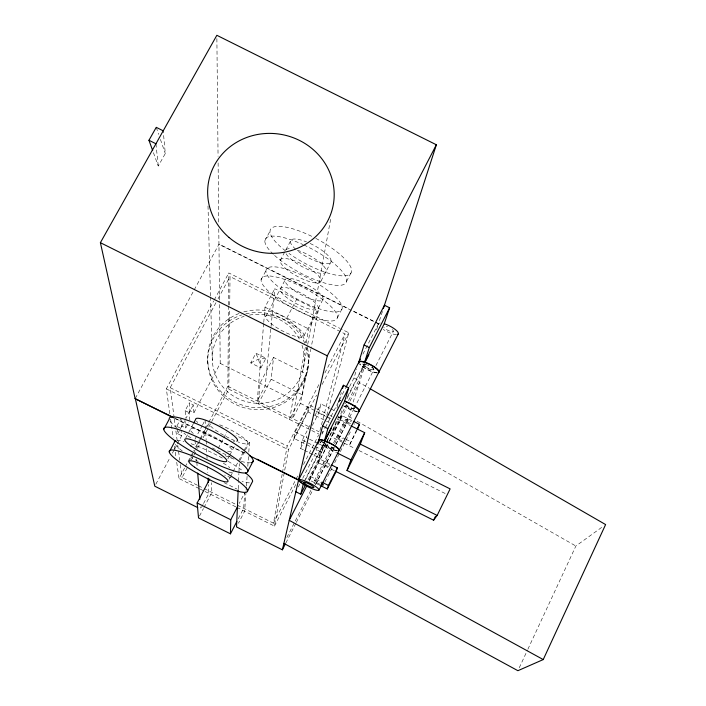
<?xml version="1.0" encoding="UTF-8"?>
<svg xmlns="http://www.w3.org/2000/svg" width="706" height="706" viewBox="0 0 706 706"><rect width="100%" height="100%" fill="white"/><g stroke="black" fill="none" stroke-linecap="round" stroke-linejoin="round"><path stroke-width="0.53" stroke-dasharray="3.53 2.65" d="M208.835 422.232L227.861 386.314L228.523 305.972M228.532 304.868L228.797 272.957L339.904 328.361M208.773 427.068L228.823 389.183L229.671 309.378M229.715 305.001L230.024 276.575L345.022 333.92L319.333 433.113M238.222 488.764L238.513 482.216M238.557 481.121L238.902 473.488M238.946 472.393L239.334 463.665M246.032 491.526L244.647 511.25L238.443 523.261M246.112 490.432L246.341 487.14M246.412 486.046L247.109 476.188M247.797 466.322L248.486 456.455M248.794 452.078L249.492 442.212L235.98 435.478M263.656 323.533L257.275 400.982L265.218 385.829L274.784 288.736L318.274 310.419L311.011 348.252M263.753 322.448L265.006 307.172L274.784 288.736M273.549 357.448L260.002 383.252L258.246 403.858L271.13 379.254L273.549 357.448L306.439 373.853L302.397 394.839L289.636 419.505L293.025 399.72L306.439 373.853M204.166 488.605L273.496 523.172L282.241 473.885M282.435 472.808L287.192 446.024L319.377 383.64M305.327 347.281L292.575 418.587L300.438 403.391L310.808 349.338M306.104 342.966L308.619 328.917L318.274 310.419M236.872 507.376L274.484 526.129L288.454 449.775L316.597 395.175M303.377 368.117L307.525 345.481M307.719 344.396L330.602 219.337M326.684 441.577L321.345 452.052L293.908 438.364L295.126 432.001L309.078 404.953L315.794 408.306M307.392 371.25L307.816 369.061M293.908 438.364L307.622 411.757L309.078 404.953M303.421 449.837L300.544 448.398L302.336 440.12L309.872 425.453M312.334 425.436L318.724 412.992L320.939 403.929L329.737 408.324M302.706 478.324L315.45 453.393L317.338 446.236M319.8 485.243L309.502 480.106L310.472 476.488L319.421 458.926L329.808 464.098M321.998 433.255L322.563 431.137M326.781 415.269L348.755 332.773L340.892 328.855M304.383 450.313L318.794 457.497L321.018 449.44L324.513 442.583M321.486 441.365L324.019 442.627L318.362 462.739L330.179 468.625M338.915 401.061L341.342 392.624M336.938 408.139L339.048 400.805M336.056 421.632L331.564 436.846L343.337 442.715M338.633 416.143L336.877 422.047L318.794 457.497M337.75 416.919L339.692 417.89L342.807 407.556M309.502 480.106L340.301 419.699L341.607 415.437L351.915 420.573M349.567 386.632L353.988 377.984L356.751 368.982M364.561 362.337L363.793 364.728L360.448 363.06M348.517 400.584L358.816 380.384L363.917 364.481L360.572 362.813M382.431 311.425L378.407 323.86L218.931 244.338M336.003 444.374L345.437 425.824L351.482 407.159M353.141 402.041L365.461 363.969M376.519 329.826L378.531 323.613L352.938 310.852M356.486 430.095L349.223 445.654L356.954 430.395M519.254 667.77L527.408 650.244M527.859 649.273L575.867 546.02L602.986 526.455M324.866 482.074L332.261 467.513M334.706 462.686L350.829 430.916M319.818 484.201A4.995 0.918 26.9 0 1 314.452 480.53L331.696 446.669M333.656 442.812L345.375 419.788A4.951 1.103 26.9 0 1 351.297 421.544M286.857 537.513L311.214 489.637M314.196 483.778L332.597 447.63M334.582 443.721L348.499 416.372L353.274 419.09M315.388 484.598L334.035 447.939M335.659 444.754L354.041 408.606M354.174 408.35L373.818 369.732M375.936 365.567L393.357 331.317M285.859 542.985L295.788 523.455M296.282 522.475L312.67 490.264M315.644 484.404L335.509 445.354M274.484 526.129L296.485 483.107M321.945 434.243L324.936 428.383M325.44 427.412L345.455 388.274M362.902 354.165L378.531 323.613M298.303 486.955L299.768 484.078M304.207 481.448L324.019 442.627M347.537 396.569L363.917 364.481M305.716 479.374L323.339 444.851M346.867 398.775L363.034 367.102M323.048 445.927L324.531 443.024M327.169 440.623L334.944 425.383M308.107 479.815L320.339 455.829L315.45 453.393M339.692 417.89L346.558 404.432M341.607 415.437L332.764 432.76L344.987 438.858M309.14 481.245L329.058 442.177M329.561 441.206L347.979 405.067M349.973 401.158L359.433 382.599L368.973 388.106M300.544 448.398L306.933 435.964M273.496 523.172L295.523 480.142M296.026 479.171L298.532 474.273M303.536 464.495L318.556 435.161M324.901 372.909L345.022 333.92M322.121 384.443L348.755 332.773M314.902 415.666L320.939 403.929M238.266 518.751L243.676 508.302L244.691 492.92L239.228 503.457M346.531 281.482L351.57 271.792M337.397 317.797L342.11 308.69M229.062 479.268L230.059 477.344M230.562 476.391L232.565 472.561M233.059 471.599L243.508 451.593M244.002 450.64L247.982 443.015M304.004 335.703L323.066 299.194M239.934 460.515L244.964 450.887M245.467 449.916L249.492 442.212M203.063 504.455L200.645 509.061L200.469 506.882M203.54 503.537L208.852 493.406L208.402 484.651M227.817 458.935L229.282 456.138M229.768 455.211L234.648 445.901M321.027 280.997L331.185 261.626M199.507 516.033L203.452 508.505M203.946 507.57L211.862 492.444L211.465 482.71M218.189 448.46L223.255 438.841M223.758 437.879L226.794 432.116M286.812 318.044L296.529 299.573M260.849 367.95L265.95 358.242L255.872 353.212L250.754 362.91L260.849 367.95L258.467 359.169L255.872 353.212M194.927 439.291L202.057 425.85M202.569 424.888L204.096 422.011M199.224 488.605L179.015 478.527L184.672 467.849M185.184 466.878L190.329 457.17M190.841 456.2L193.929 450.375M195.986 446.492L199.586 439.697M200.098 438.726L205.243 429.027M205.755 428.057L208.323 423.203M188.89 461.653L192.941 454.011M193.947 452.096L194.953 450.199M195.456 449.245L199.983 440.694M200.486 439.75L205.517 430.245M207.529 426.45L209.038 423.6A21.851 4.033 27.5 0 0 235.363 440.897M265.694 316.606L284.977 280.203M197.433 485.251L182.033 477.574L187.69 466.887M191.291 460.091L193.347 456.208M193.859 455.229L196.948 449.404M197.459 448.434L199.516 444.551M203.116 437.746L208.252 428.039M155.823 484.263L170.296 457.1M172.361 453.217L173.914 450.304M174.435 449.334L181.671 435.752L181.045 430.457M180.948 418.49L181.813 426.089L185.766 428.057L188.829 422.303M193.929 412.728L193.312 404.873L189.287 402.87L189.993 410.76L193.929 412.728L220.219 363.387L219.61 301.003M185.784 437.985L193.188 424.059M280.132 260.602L284.765 251.901M290.404 241.293L285.277 250.93A22.927 6.645 28.2 0 1 291.869 248.9M181.671 435.752L177.709 433.775L176.756 426.327L180.48 419.355M189.993 410.76L185.907 418.42L185.122 410.671L189.287 402.87M177.709 433.775L179.765 429.936M180.277 428.974L181.813 426.089M189.852 420.388L189.155 412.675L193.312 404.873M261.105 279.752L265.933 270.698M264.856 240.755L270.019 231.127M169.846 413.716L166.325 388.874L213.697 300.968M214.218 300.006L228.797 272.957M174.188 418.014L170.199 387.691L215.974 302.662M218.057 298.797L230.024 276.575M135.278 398.422L193.673 290.854M194.203 289.884L219.063 244.091L349.002 308.893M153.431 152.672L158.268 166.086L165.292 153.52L163.218 130.813M250.754 362.91L258.467 359.169L265.95 358.242M265.006 307.172L308.619 328.917M353.988 377.984L358.816 380.384M330.717 408.809L335.606 411.245M271.13 379.254L302.397 394.839M340.301 419.699L350.088 424.58M316.747 408.783L329.217 414.996M330.17 415.472L332.094 416.434M337.847 419.302L350.308 425.515M220.219 363.387L293.025 399.72M300.438 403.391L315.114 410.707M316.094 411.192L327.831 417.043M328.811 417.537L330.761 418.508M336.638 421.438L345.437 425.824M318.724 412.992L325.413 416.328M326.366 416.805L331.149 419.188M307.622 411.757L314.452 415.163M315.423 415.649L329.093 422.462M345.931 439.326L350.626 441.665M344.316 443.209L355.109 448.592M359.027 450.543L446.342 494.085M227.861 386.314L319.05 431.781M228.823 389.183L319.059 434.181M320.506 441.197L323.895 442.883M295.126 432.001L308.61 438.726M309.572 439.203L318.238 443.527M319.2 444.003L336.533 452.652M302.336 440.12L314.135 446.007M315.114 446.492L321.018 449.44M170.199 387.691L287.192 446.024M331.167 469.119L336.091 471.573M166.325 388.874L288.454 449.775M185.122 410.671L189.155 412.675M310.472 476.488L320.877 481.677M175.617 418.543L246.465 453.861M174.497 418.305L246.323 454.117M176.756 426.327L180.798 428.339L184.981 420.502L185.766 428.057M212.347 447.975L215.242 449.422M217.183 450.384L231.692 457.62M224.005 482.604L236.81 488.993M198.395 485.728L203.204 488.128M200.186 489.082L204.043 491.005M205.005 491.482L235.91 506.899M357.095 421.27L575.867 546.02M156.247 127.336L158.682 134.387M160.421 139.417L165.292 153.52M170.614 419.117L173.208 437.482M174.435 446.121L176.112 458.009M176.721 462.324L179.015 478.527M174.338 419.09L175.335 426.671M175.9 431.004L177.188 440.756M177.753 445.08L179.756 460.241M180.321 464.574L182.033 477.574M155.938 143.768L158.268 166.086M195.015 440.385L195.553 446.924M196.533 458.918L196.718 461.097M196.806 462.183L197.159 466.542M205.111 420.088L206.117 439.785M206.178 440.879L206.337 444.162M206.567 448.539L206.84 454.011M206.902 455.105L207.07 458.388M207.458 466.048L207.793 472.614M207.723 360.801L207.811 363.043M208.005 205.975L210.503 295.902M210.529 296.997L212.294 360.598M216.883 38.601L218.057 156.317M218.119 162.918L218.719 223.431M218.772 228.938L219.601 299.909M396.463 334.6A11.146 3.106 27.1 0 1 383.252 329.411M378.495 324.804A11.146 3.106 27.1 0 1 380.225 323.03M234.692 441.294A23.536 4.307 27.6 0 1 233.165 441.056M197.768 422.515A23.536 4.307 27.6 0 1 196.462 421.085M301.974 345.19A46.066 44.46 7.3 0 1 272.648 401.202A46.066 44.46 7.3 0 1 214.5 372.203A46.066 44.46 7.3 0 1 244.152 316.359M249.43 315.088A46.066 44.46 7.3 0 1 299.953 340.283M306.166 347.184A50.355 48.617 7.2 0 1 273.451 407.556A50.355 48.617 7.2 0 1 210.326 376.086A50.355 48.617 7.2 0 1 241.629 315M245.794 313.835A50.355 48.617 7.2 0 1 304.71 343.213M307.454 347.952A50.611 48.846 7.3 0 1 272.295 405.941A50.611 48.846 7.3 0 1 210.37 374.242A50.611 48.846 7.3 0 1 239.661 313.252M243.791 311.902A50.611 48.846 7.3 0 1 305.901 342.878M357.315 411.677A11.278 2.595 27 0 1 343.301 405.747M339.074 401.882A11.278 2.595 27 0 1 340.636 400.461M357.439 411.421A11.278 2.595 27 0 1 344.175 405.976M339.198 401.635A11.278 2.595 27 0 1 340.769 400.214M392.271 329.543A5.569 1.553 27.1 0 1 391 331.511A5.569 1.553 27.1 0 1 383.808 327.425M386.323 326.304A5.569 1.553 27.1 0 1 387.576 326.754M371.709 367.296A5.604 1.43 27.1 0 1 372.918 370.076A5.604 1.43 27.1 0 1 365.911 367.164A5.604 1.43 27.1 0 1 364.684 364.375M365.576 364.49A5.604 1.43 27.1 0 1 369.264 365.858M377.004 372.909A11.208 2.85 27.1 0 1 359.689 364.278M377.128 372.662A11.208 2.85 27.1 0 1 359.822 364.031M373.898 369.044A5.604 1.43 27.1 0 1 367.826 368.011A5.604 1.43 27.1 0 1 364.808 364.128M371.841 367.049A5.604 1.43 27.1 0 1 373.509 368.461M333.956 447.56A5.674 1.165 26.9 0 1 327.972 446.201A5.674 1.165 26.9 0 1 324.734 442.653M353.574 407.644A5.639 1.297 27 0 1 351.756 408.606A5.639 1.297 27 0 1 345.163 405.2M344.828 403.276A5.639 1.297 27 0 1 345.711 403.417M334.088 447.304A5.674 1.165 26.9 0 1 328.096 445.945A5.674 1.165 26.9 0 1 324.857 442.397M337.521 450.657A11.349 2.33 26.9 0 1 320.003 441.921M337.389 450.905A11.349 2.33 26.9 0 1 319.871 442.177M354.112 407.944A5.639 1.297 27 0 1 351.306 408.174A5.639 1.297 27 0 1 345.296 404.944M303.862 244.964A45.872 13.29 28.2 0 1 343.125 284.747A45.872 13.29 28.2 0 1 274.157 255.06M273.337 254.292A45.872 13.29 28.2 0 1 268.439 236.739A45.872 13.29 28.2 0 1 302.856 244.505M297.252 250.189A22.927 6.645 28.2 0 1 324.857 267.6A22.927 6.645 28.2 0 1 311.567 270.972A22.927 6.645 28.2 0 1 285.771 253.101M310.119 243.446A22.892 6.769 28.3 0 1 330.011 263.135A22.892 6.769 28.3 0 1 297.235 250.542M295.735 249.271A22.892 6.769 28.3 0 1 291.366 239.749A22.892 6.769 28.3 0 1 306.536 241.902M315.794 238.381A45.802 13.546 28.3 0 1 349.311 274.608A45.802 13.546 28.3 0 1 288.966 253.454M285.559 250.93A45.802 13.546 28.3 0 1 272.64 227.447A45.802 13.546 28.3 0 1 313.076 236.987M193.25 433.449A23.572 4.165 27.5 0 1 198.96 430.095A23.572 4.165 27.5 0 1 227.217 445.001A23.572 4.165 27.5 0 1 226.052 450.746M250.754 462.774A47.152 8.331 27.5 0 1 240.605 461.221M234.065 459.112A47.152 8.331 27.5 0 1 225.205 455.652M190.999 437.914A47.152 8.331 27.5 0 1 183.922 433.281M177.012 428.136A47.152 8.331 27.5 0 1 169.793 420.644M219.61 424.8A21.851 4.033 27.5 0 1 245.653 439.644A21.851 4.033 27.5 0 1 238.099 441.965M232.371 472.314A21.948 3.654 27.4 0 1 227.306 471.608M223.272 463.127A21.948 3.654 27.4 0 1 229.803 467.681M249.403 482.851A43.904 7.307 27.4 0 1 242.043 481.527M231.127 477.777A43.904 7.307 27.4 0 1 224.605 475.059M198.183 461.53A43.904 7.307 27.4 0 1 190.814 456.985M182.316 451.002A43.904 7.307 27.4 0 1 174.885 443.659M176.924 440.438A43.904 7.307 27.4 0 1 184.001 441.506M191.097 443.712A43.904 7.307 27.4 0 1 223.608 458.776M228.126 461.345A43.904 7.307 27.4 0 1 243.208 471.167M314.452 480.53A4.995 0.918 26.9 0 1 320.339 482.48M328.678 466.763A4.986 0.971 26.9 0 1 323.427 462.959A4.986 0.971 26.9 0 1 330.293 465.581M350.608 423.582A4.951 1.103 26.9 0 1 345.375 419.788M353.821 423.379A4.951 1.103 26.9 0 1 353.988 424.403M341.872 440.791A4.96 1.05 26.9 0 1 336.603 437.023A4.96 1.05 26.9 0 1 342.507 438.841M345.419 441.126A4.96 1.05 26.9 0 1 345.243 441.638M285.268 268.174A22.963 6.513 28.2 0 0 320.012 282.382A22.963 6.513 28.2 0 0 296.502 261.591A22.963 6.513 28.2 0 0 285.268 268.174M270.654 323.251A21.498 5.419 27.9 0 0 303.112 336.824A21.498 5.419 27.9 0 0 280.829 318.177A21.498 5.419 27.9 0 0 270.654 323.251M284.986 296.105A21.401 5.772 28 0 0 317.382 309.484A21.401 5.772 28 0 0 295.408 290.51A21.401 5.772 28 0 0 284.986 296.105M289.742 287.113A21.374 5.886 28 0 0 322.112 300.421A21.374 5.886 28 0 0 300.244 281.332A21.374 5.886 28 0 0 289.742 287.113M270.451 293.043A42.819 11.543 28 0 0 335.403 320.136A42.819 11.543 28 0 0 292.028 282.268A42.819 11.543 28 0 0 270.451 293.043M275.19 284.121A42.757 11.773 28 0 0 340.098 311.081A42.757 11.773 28 0 0 296.917 273.001A42.757 11.773 28 0 0 275.19 284.121"/><path stroke-width="1.06" d="M209.691 479.092L197.15 502.981L198.527 517.913L230.456 533.833L230.774 519.748L237.737 506.334M238.178 489.849L236.528 526.95L282.382 549.815L285.356 543.955M249.28 455.591L298.479 480.124L327.284 355.824L436.361 144.774L216.848 35.3L100.393 242.688L135.146 398.678L173.517 417.811M282.382 549.815L298.612 479.859M295.849 491.755L300.765 494.209L303.712 482.41L257.284 459.262M318.821 440.35L322.589 426.009L343.46 385.247L348.702 387.859L344.625 401.379L324.575 440.641M317.876 444.189L318.944 440.094L298.479 480.124M324.442 440.897L327.866 428.639L348.702 387.859M342.551 388.406L343.46 385.247M358.78 362.231L364.075 344.978L384.443 305.213L389.615 307.798L384.258 323.754L364.684 362.09M364.561 362.337L369.291 347.581L389.615 307.798M383.437 308.319L436.361 144.774M320.736 485.702L327.284 488.967L328.449 485.446L337.353 467.866L331.696 465.042M327.284 488.967L336.091 471.573L337.353 467.866M357.916 428.48L359.416 424.315L353.794 421.508M364.693 432.69L360.325 444.118L450.119 488.887L437.164 515.433L347.008 470.478L350.97 459.853L364.693 432.69L351.27 425.992M283.874 543.373L517.895 670.7L543.232 659.572L605.607 524.567L369.926 388.653M336.091 471.573L433.599 520.198L435.487 516.324M347.008 470.478L360.325 444.118M356.971 429.133L359.416 424.315M319.024 490.043L339.109 450.472M339.242 450.216L359.089 411.113M378.831 372.23L359.213 410.866A11.278 2.595 27 0 0 354.88 406.171A11.278 2.595 27 0 0 344.749 401.123M378.954 371.983L398.334 333.806M345.949 387.303L360.404 359.054M325.016 440.676L331.502 427.986M365.417 361.551L368.911 354.703M300.765 494.209L305.168 485.569M306.651 486.134L289.222 520.322L543.232 659.572M230.456 533.833L236.801 521.575M247.859 471.281L253.198 461.018M247.647 490.944L252.616 481.351A43.904 7.307 27.4 0 0 245.609 473.011M193.682 423.132L195.65 419.426A23.536 4.307 27.6 0 1 219.239 426.327A23.536 4.307 27.6 0 1 236.81 441.197M169.308 451.884L174.391 442.344A43.904 7.307 27.4 0 1 175.415 440.72M163.774 429.354L169.246 419.152A47.152 8.331 27.5 0 1 216.327 433.113A47.152 8.331 27.5 0 1 251.583 462.607M135.146 398.678L171.682 416.575M152.681 150.607L148.957 140.282L156.247 127.336L163.218 130.813M433.599 520.198L437.164 515.433M148.957 140.282L155.938 143.768M364.075 344.978L369.291 347.581M100.393 242.688L327.284 355.824M322.589 426.009L327.866 428.639M337.494 453.128L350.97 459.853M321.821 482.145L328.449 485.446M197.15 502.981L230.774 519.748M197.715 507.605L154.791 486.196L135.278 398.422M197.698 473.091L199.842 499.248M208.067 478.086L208.296 482.463M319.006 441.118A11.349 2.33 26.9 0 1 329.64 443.13A11.349 2.33 26.9 0 1 338.58 450.878M358.895 363.113A11.208 2.85 27.1 0 1 369.723 364.481A11.208 2.85 27.1 0 1 378.24 372.759M384.258 323.754A11.146 3.106 27.1 0 1 395.272 329.499A11.146 3.106 27.1 0 1 397.716 334.388M359.027 362.866A11.208 2.85 27.1 0 1 369.847 364.225A11.208 2.85 27.1 0 1 378.363 372.512M344.625 401.379A11.278 2.595 27 0 1 355.789 407.159A11.278 2.595 27 0 1 358.524 411.58M319.138 440.862A11.349 2.33 26.9 0 1 322.36 439.953M323.057 440.138A11.349 2.33 26.9 0 1 335.121 445.954A11.349 2.33 26.9 0 1 338.704 450.622M321.398 483.107A4.995 0.918 26.9 0 1 320.921 484.643M229.115 237.543A63.408 59.851 10.7 0 0 332.967 206.399A63.408 59.851 10.7 0 0 250.674 136.152A63.408 59.851 10.7 0 0 229.115 237.543M301.171 482.745A11.411 2.056 26.9 0 0 318.521 490.388A11.411 2.056 26.9 0 0 306.766 481.695A11.411 2.056 26.9 0 0 301.171 482.745M305.001 483.857A5.71 1.024 26.9 0 0 313.667 487.669A5.71 1.024 26.9 0 0 307.772 483.319A5.71 1.024 26.9 0 0 305.001 483.857M190.929 445.989A23.607 4.015 27.5 0 0 226.114 461.6A23.607 4.015 27.5 0 0 200.398 443.183A23.607 4.015 27.5 0 0 190.929 445.989M175.653 441.259A47.223 8.031 27.5 0 0 246.279 472.808A47.223 8.031 27.5 0 0 195.483 436.158A47.223 8.031 27.5 0 0 175.653 441.259M194.6 467.213A21.974 3.521 27.4 0 0 227.385 481.863A21.974 3.521 27.4 0 0 203.434 465.025A21.974 3.521 27.4 0 0 194.6 467.213M180.383 462.677A43.966 7.051 27.4 0 0 246.173 492.25A43.966 7.051 27.4 0 0 198.845 458.723A43.966 7.051 27.4 0 0 180.383 462.677"/></g></svg>
